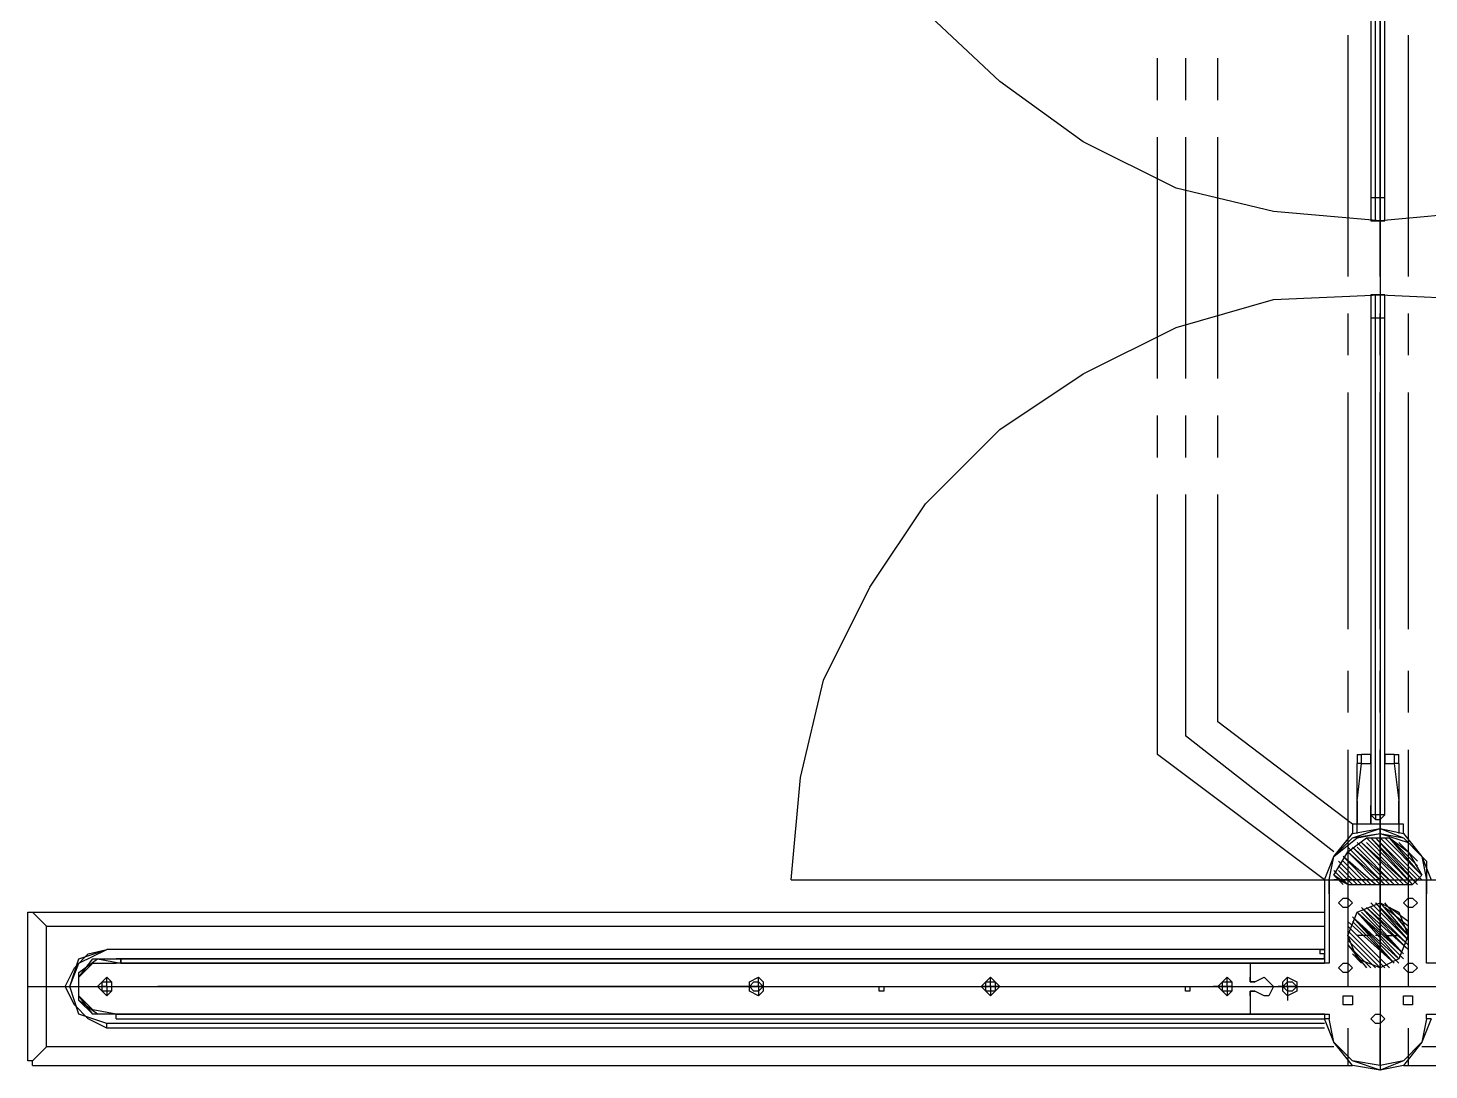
# Model space of a CAD drawing. Header units: millimetres. Extents: x -774950 to -670403, y -1165325 to -1109738.
# Drawn here: x -705621 to -704585, y -1149445 to -1148675 of the extents above; entities that cross this region are included whole.
import ezdxf

# ---------------------------------------------------------------- set-up
doc = ezdxf.new("R2010")
doc.units = ezdxf.units.MM
doc.header["$LTSCALE"] = 3000
doc.header["$MEASUREMENT"] = 0
for name, color, linetype in [('FURNITURE', 250, 'CONTINUOUS'), ('PDF_6', 7, 'CONTINUOUS'), ('PDF_AR_01_PARTITION FULL HT', 7, 'CONTINUOUS'), ('PDF_BORDTEXT', 7, 'CONTINUOUS'), ('PDF_Centre', 7, 'CONTINUOUS'), ('PDF_DIMS', 7, 'CONTINUOUS'), ('PDF_FLs Combi Centre (N-W)', 7, 'CONTINUOUS'), ('PDF_FLs Right (W)', 7, 'CONTINUOUS'), ('PDF_NEW', 7, 'CONTINUOUS')]:
    doc.layers.add(name, color=color, linetype=linetype)

# ---------------------------------------------------------------- blocks, each defined once
blk = doc.blocks.new('G$C45963954')
at = {"layer": 'PDF_6', "color": 6, "true_color": 0xff00ff}
for points in [[(2101.3, 667.6), (2083, 685.8)], [(2101.3, 671.2), (2086.7, 685.8)], [(2167, 645.7), (2134.1, 678.5)], [(2167, 649.4), (2137.8, 678.5)], [(2167, 653), (2141.4, 678.5)], [(2101.3, 638.4), (2068.5, 671.2)], [(2094, 620.2), (2064.8, 649.4)]]:
    blk.add_lwpolyline(points, close=True, dxfattribs=at)
for points in [[(2090.3, 689.5), (2101.3, 678.5), (2094, 689.5), (2101.3, 682.2)], [(2101.3, 674.9), (2090.3, 685.8)], [(2072.1, 678.5), (2101.3, 649.4), (2075.8, 678.5), (2101.3, 653), (2075.8, 678.5)], [(2072.1, 671.2), (2101.3, 642.1), (2072.1, 674.9), (2101.3, 645.7)], [(2101.3, 656.7), (2079.4, 682.2), (2101.3, 660.3), (2079.4, 682.2)], [(2101.3, 663.9), (2083, 682.2)], [(2123.2, 671.2), (2159.7, 638.4), (2126.8, 674.9), (2163.3, 638.4)], [(2126.8, 674.9), (2163.3, 642.1), (2130.5, 674.9)], [(2163.3, 642.1), (2130.5, 678.5)], [(2167, 656.7), (2145.1, 678.5)], [(2167, 660.3), (2148.7, 678.5), (2167, 663.9)], [(2163.3, 667.6), (2156, 674.9)], [(2097.6, 623.8), (2064.8, 656.7), (2101.3, 623.8), (2064.8, 660.3), (2101.3, 627.5), (2064.8, 663.9)], [(2068.5, 663.9), (2101.3, 631.1), (2068.5, 667.6), (2101.3, 634.8)], [(2119.5, 660.3), (2148.7, 631.1), (2119.5, 663.9), (2152.4, 631.1), (2119.5, 667.6), (2156, 634.8), (2123.2, 667.6)], [(2156, 634.8), (2123.2, 671.2), (2159.7, 634.8)], [(2097.6, 620.2), (2064.8, 653)], [(2115.9, 653), (2141.4, 631.1), (2115.9, 656.7), (2145.1, 631.1), (2115.9, 660.3)], [(2090.3, 623.8), (2064.8, 645.7)], [(2086.7, 623.8), (2068.5, 642.1)], [(2137.8, 631.1), (2115.9, 649.4)], [(2134.1, 631.1), (2119.5, 649.4)], [(2130.5, 631.1), (2119.5, 645.7)], [(2083, 623.8), (2068.5, 638.4)]]:
    blk.add_lwpolyline(points, dxfattribs=at)
at = {"layer": 'PDF_AR_01_PARTITION FULL HT', "color": 2, "true_color": 0xffff00}
blk.add_lwpolyline([(120.4, 653), (2247.2, 653)], dxfattribs=at)
at = {"layer": 'PDF_BORDTEXT', "color": 2, "true_color": 0xffff00}
for points in [[(1579.6, 653), (1116.3, 653)], [(1638, 653), (2097.6, 653)]]:
    blk.add_lwpolyline(points, dxfattribs=at)
at = {"layer": 'PDF_Centre', "color": 8, "true_color": 0x808080}
for points in [[(1484.8, 828.1), (1451.9, 828.1)], [(1703.6, 828.1), (1513.9, 828.1)], [(1765.7, 828.1), (1732.8, 828.1)], [(1999.1, 828.1), (1794.8, 828.1)], [(2097.6, 696.8), (1999.1, 828.1)], [(1451.9, 806.2), (1484.8, 806.2)], [(1513.9, 806.2), (1703.6, 806.2)], [(1732.8, 806.2), (1765.7, 806.2)], [(1794.8, 806.2), (1984.5, 806.2)], [(2075.8, 689.5), (1984.5, 806.2)], [(1484.8, 780.7), (1451.9, 780.7)], [(1703.6, 780.7), (1513.9, 780.7)], [(1765.7, 780.7), (1732.8, 780.7)], [(1973.6, 780.7), (1794.8, 780.7)], [(2053.9, 674.9), (1973.6, 780.7)], [(1433.7, 678.5), (1623.4, 678.5)], [(1652.6, 678.5), (1685.4, 678.5)], [(1714.6, 678.5), (1900.6, 678.5)], [(1933.5, 678.5), (1966.3, 678.5)], [(1995.5, 678.5), (2181.5, 678.5)], [(2214.4, 678.5), (2243.6, 678.5)], [(1623.4, 653), (1433.7, 653)], [(1685.4, 653), (1652.6, 653)], [(1900.6, 653), (1714.6, 653)], [(1966.3, 653), (1933.5, 653)], [(2181.5, 653), (1995.5, 653)], [(2243.6, 653), (2214.4, 653)], [(1433.7, 631.1), (1623.4, 631.1)], [(1652.6, 631.1), (1685.4, 631.1)], [(1714.6, 631.1), (1900.6, 631.1)], [(1933.5, 631.1), (1966.3, 631.1)], [(1995.5, 631.1), (2181.5, 631.1)], [(2214.4, 631.1), (2243.6, 631.1)]]:
    blk.add_lwpolyline(points, dxfattribs=at)
at = {"layer": 'PDF_DIMS', "color": 4, "true_color": 0x00ffff}
blk.add_lwpolyline([(2181.5, 1716.4), (2181.5, -410.4)], dxfattribs=at)
at = {"layer": 'PDF_FLs Combi Centre (N-W)', "color": 2}
for points in [[(2123.2, 1716.4), (2123.2, 1712.8)], [(2239.9, 1716.4), (2123.2, 1716.4)], [(2123.2, 1712.8), (2123.2, 696.8)], [(2134.1, 1701.8), (2123.2, 1712.8)], [(2239.9, 1712.8), (2229, 1701.8)], [(2239.9, 1712.8), (2239.9, 1716.4)], [(2243.6, 1712.8), (2239.9, 1712.8)], [(2243.6, 1712.8), (2243.6, 674.9)], [(2134.1, 1701.8), (2134.1, 696.8)], [(2229, 1701.8), (2134.1, 1701.8)], [(2229, 689.5), (2229, 1701.8)], [(2152.4, 700.4), (2152.4, 1654.4)], [(2152.4, 696.8), (2152.4, 1654.4)], [(2152.4, 696.8), (2152.4, 1654.4)], [(2159.7, 696.8), (2159.7, 1647.1)], [(2159.7, 1647.1), (2159.7, 696.8)], [(2159.7, 696.8), (2159.7, 1643.4)], [(2163.3, 755.2), (2163.3, 1647.1)], [(2163.3, 1643.4), (2163.3, 696.8)], [(2159.7, 715), (2159.7, 1632.5)], [(1116.3, 193.3), (1196.6, 197), (1276.8, 218.9), (1349.8, 255.4), (1415.5, 299.1), (1470.2, 357.5), (1517.6, 423.2), (1554.1, 496.1), (1572.3, 572.7), (1579.6, 653), (1572.3, 736.9), (1554.1, 813.5), (1517.6, 886.5), (1470.2, 952.1), (1415.5, 1010.5), (1349.8, 1054.3), (1276.8, 1090.8), (1196.6, 1109), (1116.3, 1116.3)], [(2097.6, 1116.3), (2017.4, 1109), (1940.8, 1090.8), (1867.8, 1054.3), (1802.1, 1010.5), (1743.8, 952.1), (1700, 886.5), (1663.5, 813.5), (1641.6, 736.9), (1638, 653), (1641.6, 572.7), (1663.5, 496.1), (1700, 423.2), (1743.8, 357.5), (1802.1, 299.1), (1867.8, 255.4), (1940.8, 218.9), (2017.4, 197), (2097.6, 193.3)], [(2097.6, 1116.3), (2097.6, 193.3)], [(1167.4, 660.3), (1561.4, 660.3)], [(1561.4, 656.7), (1167.4, 656.7)], [(1167.4, 653), (1561.4, 653)], [(1561.4, 660.3), (1579.6, 660.3)], [(1579.6, 656.7), (1561.4, 656.7)], [(1561.4, 653), (1579.6, 653)], [(1579.6, 660.3), (1579.6, 656.7)], [(1579.6, 656.7), (1579.6, 653)], [(1579.6, 653), (1579.6, 649.4)], [(1561.4, 649.4), (1167.4, 649.4)], [(1579.6, 649.4), (1561.4, 649.4)], [(2243.6, 634.8), (2243.6, -406.8)], [(2229, -395.8), (2229, 620.2)]]:
    blk.add_lwpolyline(points, dxfattribs=at)
at = {"layer": 'PDF_FLs Combi Centre (N-W)', "color": 8, "true_color": 0x808080}
for points in [[(1561.4, 660.3), (1561.4, 656.7)], [(1561.4, 656.7), (1561.4, 653)], [(1561.4, 653), (1561.4, 649.4)]]:
    blk.add_lwpolyline(points, dxfattribs=at)
at = {"layer": 'PDF_FLs Right (W)', "color": 8, "true_color": 0x808080}
for points in [[(2214.4, 1654.4), (2207.1, 1669), (2196.1, 1679.9), (2181.5, 1687.2), (2167, 1679.9), (2156, 1669), (2152.4, 1654.4)], [(2210.7, 1654.4), (2203.4, 1676.3), (2181.5, 1683.6), (2159.7, 1676.3), (2152.4, 1654.4)], [(2214.4, 1654.4), (2210.7, 1654.4)], [(2210.7, 696.8), (2210.7, 1654.4)], [(2214.4, 696.8), (2214.4, 1654.4)], [(2203.4, 696.8), (2203.4, 1647.1)], [(2203.4, 1643.4), (2203.4, 696.8)], [(2097.6, 696.8), (2097.6, 693.1)], [(2207.1, 693.1), (2207.1, 696.8)], [(2006.4, 667.6), (2002.8, 667.6), (1999.1, 667.6)], [(2035.6, 671.2), (2006.4, 667.6)], [(2006.4, 667.6), (2006.4, 671.2)], [(2006.4, 667.6), (2006.4, 660.3)], [(2053.9, 671.2), (2035.6, 671.2)], [(2061.2, 671.2), (2053.9, 671.2)], [(1656.2, 656.7), (1656.2, 660.3)], [(1656.2, 653), (1656.2, 656.7)], [(1656.2, 649.4), (1656.2, 653)], [(1999.1, 642.1), (2002.8, 642.1), (2006.4, 642.1)], [(2006.4, 649.4), (2006.4, 642.1)], [(2006.4, 638.4), (2006.4, 642.1)], [(2006.4, 642.1), (2035.6, 638.4)], [(2035.6, 638.4), (2053.9, 638.4)], [(2053.9, 638.4), (2061.2, 638.4)], [(2097.6, 616.5), (2097.6, 612.9)], [(2207.1, 612.9), (2207.1, 616.5)]]:
    blk.add_lwpolyline(points, dxfattribs=at)
at = {"layer": 'PDF_FLs Right (W)', "color": 2}
for points in [[(2210.7, 1654.4), (2203.4, 1676.3), (2181.5, 1683.6), (2163.3, 1676.3), (2152.4, 1654.4)], [(2203.4, 1647.1), (2203.4, 1665.3), (2192.5, 1676.3), (2174.2, 1676.3), (2159.7, 1665.3), (2159.7, 1647.1)], [(2203.4, 1643.4), (2203.4, 1661.7), (2192.5, 1676.3), (2170.6, 1676.3), (2159.7, 1661.7), (2163.3, 1643.4)], [(2203.4, 1647.1), (2199.8, 1665.3), (2188.8, 1676.3), (2174.2, 1676.3), (2163.3, 1665.3), (2163.3, 1647.1)], [(2203.4, 1647.1), (2203.4, 1665.3), (2188.8, 1676.3), (2174.2, 1676.3), (2163.3, 1665.3), (2163.3, 1647.1)], [(2210.7, 696.8), (2210.7, 1654.4)], [(2159.7, 1647.1), (2159.7, 1643.4)], [(2163.3, 1643.4), (2159.7, 1643.4)], [(2159.7, 1643.4), (2163.3, 1643.4), (2163.3, 1639.8)], [(2163.3, 1643.4), (2163.3, 1647.1)], [(2163.3, 1643.4), (2163.3, 1639.8)], [(2203.4, 1647.1), (2203.4, 755.2)], [(2203.4, 1647.1), (2203.4, 1643.4)], [(2207.1, 1647.1), (2203.4, 1647.1)], [(2203.4, 1643.4), (2203.4, 1647.1)], [(2203.4, 1639.8), (2203.4, 1643.4)], [(2203.4, 696.8), (2203.4, 1643.4)], [(2203.4, 1639.8), (2203.4, 1643.4)], [(2207.1, 1647.1), (2207.1, 696.8)], [(2181.5, 1138.2), (2181.5, 1149.1)], [(2181.5, 952.1), (2181.5, 966.7)], [(2181.5, 769.7), (2181.5, 780.7)], [(2163.3, 755.2), (2177.9, 755.2)], [(2163.3, 693.1), (2163.3, 755.2)], [(2163.3, 755.2), (2174.2, 755.2)], [(2177.9, 755.2), (2174.2, 755.2)], [(2177.9, 751.5), (2174.2, 744.2), (2177.9, 740.6), (2181.5, 736.9), (2188.8, 740.6), (2188.8, 744.2), (2185.2, 751.5)], [(2177.9, 751.5), (2174.2, 744.2), (2177.9, 740.6), (2181.5, 736.9), (2188.8, 740.6), (2188.8, 744.2), (2185.2, 751.5)], [(2177.9, 751.5), (2177.9, 755.2)], [(2177.9, 755.2), (2177.9, 751.5)], [(2185.2, 755.2), (2188.8, 755.2)], [(2185.2, 755.2), (2185.2, 751.5)], [(2185.2, 751.5), (2185.2, 755.2)], [(2188.8, 755.2), (2185.2, 755.2)], [(2188.8, 755.2), (2203.4, 755.2)], [(2188.8, 755.2), (2203.4, 755.2)], [(2203.4, 755.2), (2203.4, 693.1)], [(2181.5, 718.7), (2181.5, 729.6)], [(2159.7, 711.4), (2159.7, 715)], [(2097.6, 696.8), (2079.4, 689.5), (2061.2, 674.9), (2057.5, 653), (2061.2, 634.8), (2079.4, 620.2), (2097.6, 612.9)], [(2097.6, 696.8), (2163.3, 696.8)], [(2152.4, 700.4), (2152.4, 696.8)], [(2152.4, 700.4), (2156, 700.4)], [(2159.7, 696.8), (2156, 696.8), (2156, 700.4)], [(2159.7, 696.8), (2163.3, 696.8)], [(2203.4, 696.8), (2207.1, 696.8)], [(2203.4, 696.8), (2207.1, 696.8)], [(2207.1, 612.9), (2225.3, 620.2), (2243.6, 634.8), (2247.2, 653), (2243.6, 674.9), (2225.3, 689.5), (2207.1, 696.8)], [(2097.6, 693.1), (2079.4, 689.5), (2064.8, 674.9), (2057.5, 653), (2064.8, 634.8), (2079.4, 620.2), (2097.6, 616.5)], [(2097.6, 693.1), (2079.4, 689.5), (2064.8, 674.9), (2061.2, 653), (2064.8, 634.8), (2079.4, 620.2), (2097.6, 616.5)], [(2097.6, 693.1), (2079.4, 689.5), (2064.8, 674.9), (2061.2, 653), (2064.8, 634.8), (2079.4, 620.2), (2097.6, 616.5)], [(2097.6, 693.1), (2079.4, 689.5), (2064.8, 671.2), (2061.2, 653), (2068.5, 631.1), (2083, 616.5), (2104.9, 616.5)], [(2094, 689.5), (2075.8, 678.5), (2064.8, 663.9), (2064.8, 645.7), (2075.8, 631.1), (2094, 620.2)], [(2101.3, 678.5), (2097.6, 685.8), (2094, 689.5)], [(2097.6, 693.1), (2163.3, 693.1)], [(2097.6, 693.1), (2163.3, 693.1)], [(2097.6, 693.1), (2104.9, 693.1)], [(2104.9, 693.1), (2101.3, 693.1), (2097.6, 693.1)], [(2108.6, 693.1), (2104.9, 693.1)], [(2203.4, 693.1), (2207.1, 693.1)], [(2203.4, 693.1), (2207.1, 693.1)], [(2207.1, 616.5), (2225.3, 620.2), (2239.9, 634.8), (2243.6, 653), (2239.9, 674.9), (2225.3, 689.5), (2207.1, 693.1)], [(2207.1, 616.5), (2225.3, 620.2), (2239.9, 634.8), (2247.2, 653), (2239.9, 674.9), (2225.3, 689.5), (2207.1, 693.1)], [(2207.1, 616.5), (2225.3, 620.2), (2239.9, 634.8), (2243.6, 653), (2239.9, 674.9), (2225.3, 689.5), (2207.1, 693.1)], [(2053.9, 674.9), (2061.2, 674.9)], [(2053.9, 671.2), (2053.9, 674.9)], [(2101.3, 678.5), (2101.3, 627.5)], [(1999.1, 671.2), (1999.1, 667.6)], [(1999.1, 671.2), (2002.8, 671.2), (2006.4, 671.2)], [(1999.1, 660.3), (1999.1, 667.6)], [(2035.6, 671.2), (2006.4, 671.2)], [(2035.6, 671.2), (2053.9, 671.2)], [(2053.9, 638.4), (2053.9, 671.2)], [(1638, 656.7), (1638, 660.3)], [(1638, 660.3), (1656.2, 660.3)], [(1638, 653), (1638, 656.7)], [(1656.2, 656.7), (1638, 656.7)], [(1638, 649.4), (1638, 653)], [(1638, 653), (1656.2, 653)], [(1656.2, 660.3), (2046.6, 660.3)], [(2046.6, 656.7), (1656.2, 656.7)], [(1656.2, 653), (2046.6, 653)], [(2006.4, 660.3), (1999.1, 660.3)], [(2006.4, 660.3), (2053.9, 660.3)], [(2053.9, 660.3), (2039.3, 660.3)], [(2046.6, 656.7), (2046.6, 660.3)], [(2050.2, 656.7), (2046.6, 660.3)], [(2046.6, 653), (2046.6, 656.7)], [(2046.6, 656.7), (2050.2, 656.7)], [(2046.6, 649.4), (2046.6, 653)], [(2046.6, 653), (2050.2, 653)], [(2046.6, 649.4), (2050.2, 653)], [(2050.2, 656.7), (2050.2, 653)], [(1656.2, 649.4), (1638, 649.4)], [(2046.6, 649.4), (1656.2, 649.4)], [(1999.1, 649.4), (2006.4, 649.4)], [(1999.1, 642.1), (1999.1, 649.4)], [(1999.1, 642.1), (1999.1, 638.4)], [(2039.3, 649.4), (2006.4, 649.4)], [(2006.4, 638.4), (2002.8, 638.4), (1999.1, 638.4)], [(2006.4, 638.4), (2035.6, 638.4)], [(2053.9, 638.4), (2035.6, 638.4)], [(2053.9, 634.8), (2053.9, 638.4)], [(2061.2, 634.8), (2053.9, 634.8)], [(2094, 620.2), (2097.6, 623.8), (2101.3, 627.5)], [(2163.3, 616.5), (2097.6, 616.5)], [(2163.3, 616.5), (2097.6, 616.5)], [(2104.9, 616.5), (2097.6, 616.5)], [(2104.9, 616.5), (2108.6, 616.5)], [(2163.3, 554.5), (2163.3, 616.5)], [(2207.1, 616.5), (2203.4, 616.5)], [(2207.1, 616.5), (2203.4, 616.5)], [(2203.4, 616.5), (2203.4, 554.5)]]:
    blk.add_lwpolyline(points, dxfattribs=at)
for points in [[(2188.8, 1654.4), (2185.2, 1658), (2181.5, 1661.7), (2177.9, 1658), (2174.2, 1654.4), (2177.9, 1650.7), (2181.5, 1650.7), (2185.2, 1650.7)], [(2185.2, 1654.4), (2185.2, 1658), (2181.5, 1658), (2177.9, 1658), (2177.9, 1654.4), (2177.9, 1650.7), (2181.5, 1650.7), (2185.2, 1650.7)], [(2188.8, 1141.8), (2185.2, 1149.1), (2181.5, 1149.1), (2177.9, 1149.1), (2174.2, 1141.8), (2177.9, 1138.2), (2181.5, 1138.2), (2185.2, 1138.2)], [(2185.2, 1141.8), (2185.2, 1145.5), (2181.5, 1149.1), (2177.9, 1145.5), (2177.9, 1141.8), (2181.5, 1138.2)], [(2185.2, 1043.3), (2185.2, 1047), (2181.5, 1047), (2181.5, 1043.3)], [(2188.8, 959.4), (2185.2, 963.1), (2181.5, 966.7), (2177.9, 963.1), (2174.2, 959.4), (2177.9, 955.8), (2181.5, 952.1), (2185.2, 955.8)], [(2185.2, 959.4), (2185.2, 963.1), (2181.5, 963.1), (2177.9, 963.1), (2177.9, 959.4), (2177.9, 955.8), (2181.5, 955.8), (2185.2, 955.8)], [(2185.2, 806.2), (2181.5, 806.2), (2181.5, 802.6), (2185.2, 802.6)], [(2188.8, 773.4), (2185.2, 777), (2181.5, 780.7), (2177.9, 777), (2174.2, 773.4), (2177.9, 769.7), (2181.5, 769.7), (2185.2, 769.7)], [(2185.2, 773.4), (2185.2, 777), (2181.5, 777), (2177.9, 777), (2177.9, 773.4), (2177.9, 769.7), (2181.5, 769.7), (2185.2, 769.7)], [(2188.8, 726), (2185.2, 729.6), (2181.5, 729.6), (2177.9, 729.6), (2174.2, 726), (2177.9, 718.7), (2181.5, 718.7), (2185.2, 718.7)], [(2185.2, 726), (2181.5, 729.6), (2177.9, 726), (2177.9, 722.3), (2181.5, 718.7), (2185.2, 722.3)], [(2119.5, 678.5), (2119.5, 682.2), (2115.9, 685.8), (2112.2, 682.2), (2112.2, 678.5), (2115.9, 674.9)], [(2170.6, 678.5), (2170.6, 682.2), (2167, 685.8), (2163.3, 682.2), (2163.3, 678.5), (2167, 674.9)], [(2167, 653), (2159.7, 671.2), (2141.4, 678.5), (2123.2, 671.2), (2115.9, 653), (2123.2, 638.4), (2141.4, 631.1), (2159.7, 638.4)], [(2196.1, 678.5), (2196.1, 682.2), (2192.5, 682.2), (2188.8, 682.2), (2188.8, 678.5), (2188.8, 674.9), (2192.5, 674.9), (2196.1, 674.9)], [(2210.7, 653), (2210.7, 656.7), (2207.1, 660.3), (2203.4, 656.7), (2203.4, 653), (2207.1, 649.4)], [(2119.5, 631.1), (2115.9, 634.8), (2112.2, 631.1), (2112.2, 627.5), (2115.9, 623.8), (2119.5, 627.5)], [(2170.6, 631.1), (2167, 634.8), (2163.3, 631.1), (2163.3, 627.5), (2167, 623.8), (2170.6, 627.5)], [(2196.1, 631.1), (2196.1, 634.8), (2192.5, 634.8), (2188.8, 634.8), (2188.8, 631.1), (2188.8, 627.5), (2192.5, 627.5), (2196.1, 627.5)]]:
    blk.add_lwpolyline(points, close=True, dxfattribs=at)
at = {"layer": 'PDF_NEW', "color": 6, "true_color": 0xff00ff}
for points in [[(2177.9, 1654.4), (2174.2, 1654.4)], [(2181.5, 1654.4), (2177.9, 1654.4)], [(2181.5, 1654.4), (2181.5, 1658)], [(2181.5, 1654.4), (2181.5, 1650.7)], [(2181.5, 1654.4), (2185.2, 1654.4)], [(2185.2, 1654.4), (2188.8, 1654.4)], [(2181.5, 1650.7), (2181.5, 1647.1)], [(2181.5, 1149.1), (2181.5, 1614.3)], [(2177.9, 1141.8), (2174.2, 1141.8)], [(2181.5, 1141.8), (2177.9, 1141.8)], [(2181.5, 1141.8), (2181.5, 1145.5)], [(2181.5, 1141.8), (2185.2, 1141.8)], [(2181.5, 1138.2), (2181.5, 1134.5)], [(2185.2, 1141.8), (2188.8, 1141.8)], [(2177.9, 959.4), (2174.2, 959.4)], [(2181.5, 959.4), (2177.9, 959.4)], [(2181.5, 963.1), (2181.5, 966.7)], [(2181.5, 959.4), (2181.5, 963.1)], [(2181.5, 959.4), (2181.5, 955.8)], [(2181.5, 959.4), (2185.2, 959.4)], [(2185.2, 959.4), (2188.8, 959.4)], [(2181.5, 955.8), (2181.5, 952.1)], [(2181.5, 780.7), (2181.5, 784.3)], [(2177.9, 773.4), (2174.2, 773.4)], [(2181.5, 773.4), (2177.9, 773.4)], [(2181.5, 773.4), (2181.5, 777)], [(2181.5, 773.4), (2185.2, 773.4)], [(2185.2, 773.4), (2188.8, 773.4)], [(2181.5, 769.7), (2181.5, 766.1)], [(2181.5, 729.6), (2181.5, 733.3)], [(2177.9, 726), (2174.2, 726)], [(2181.5, 726), (2177.9, 726)], [(2181.5, 726), (2181.5, 722.3)], [(2181.5, 726), (2185.2, 726)], [(2181.5, 718.7), (2181.5, 715)], [(2185.2, 726), (2192.5, 726)]]:
    blk.add_lwpolyline(points, dxfattribs=at)
at = {"layer": 'PDF_NEW', "color": 2}
for points in [[(2094, 689.5), (2075.8, 678.5), (2064.8, 663.9), (2064.8, 645.7), (2075.8, 631.1), (2094, 620.2)], [(2101.3, 678.5), (2097.6, 685.8), (2094, 689.5)], [(2097.6, 660.3), (2097.6, 689.5)], [(2101.3, 678.5), (2101.3, 627.5)], [(2141.4, 660.3), (2141.4, 671.2)], [(2094, 653), (2061.2, 653)], [(2097.6, 653), (2097.6, 656.7)], [(2097.6, 653), (2101.3, 653)], [(2104.9, 653), (2134.1, 653)], [(2137.8, 653), (2126.8, 653)], [(2141.4, 653), (2137.8, 653)], [(2141.4, 653), (2141.4, 656.7)], [(2141.4, 653), (2145.1, 653)], [(2148.7, 653), (2156, 653)], [(2097.6, 649.4), (2097.6, 616.5)], [(2141.4, 649.4), (2141.4, 638.4)], [(2094, 620.2), (2097.6, 623.8), (2101.3, 627.5)]]:
    blk.add_lwpolyline(points, dxfattribs=at)
blk.add_lwpolyline([(2167, 653), (2159.7, 671.2), (2141.4, 678.5), (2123.2, 671.2), (2115.9, 653), (2123.2, 638.4), (2141.4, 631.1), (2159.7, 638.4)], close=True, dxfattribs=at)

msp = doc.modelspace()

# ---------------------------------------------------------------- block references
at = {"layer": 'FURNITURE', "xscale": -0.9403759089606419, "yscale": 0.9403759089606419, "zscale": 0.9403759089606419, "rotation": 90}
msp.add_blockref('G$C45963954', (-704006.7, -1147331.9, 0), dxfattribs=at)

doc.saveas('drawing.dxf')
